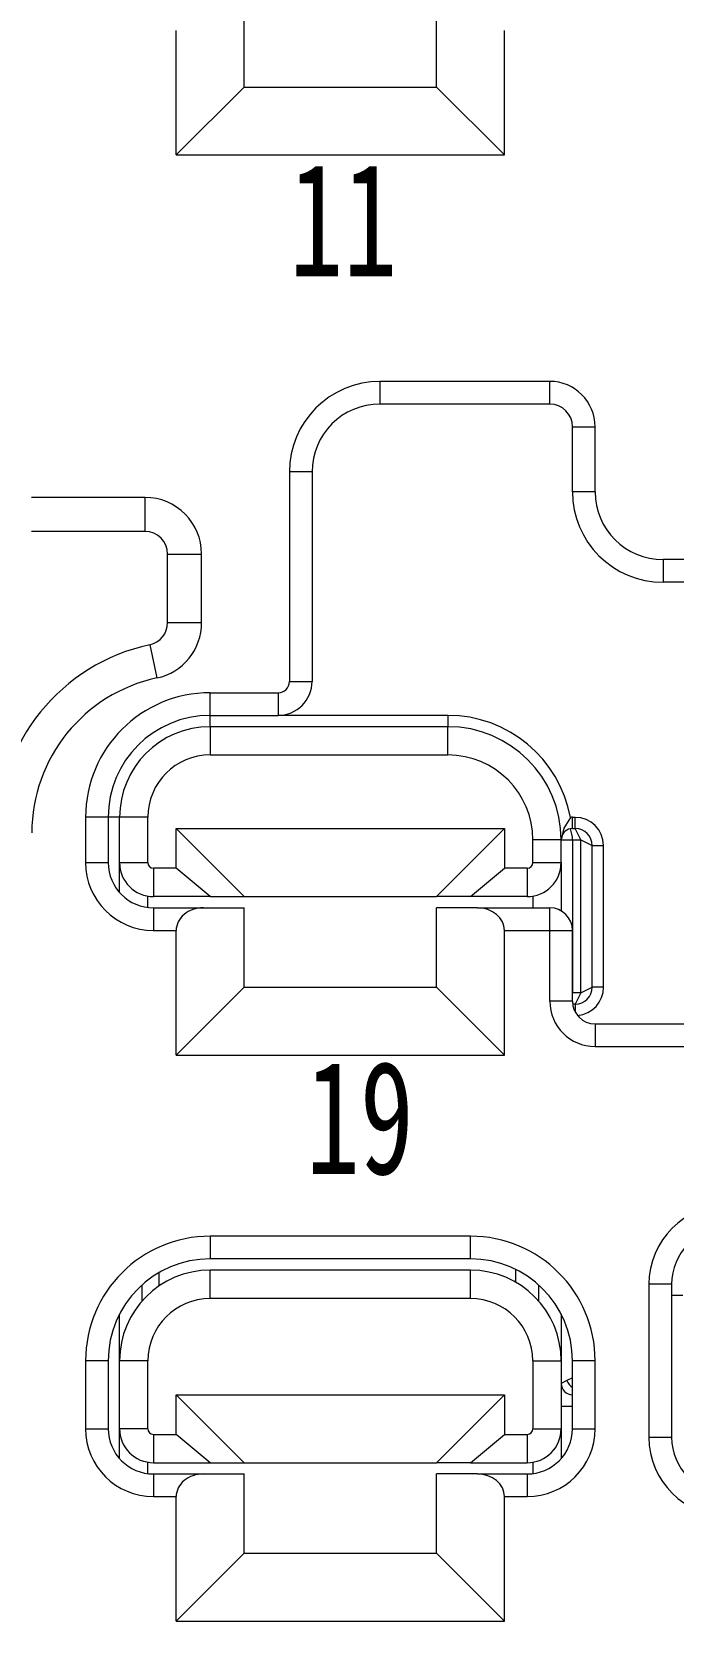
# Model space of a CAD drawing. Header units: inches. Extents: x 47316 to 59086, y 3141 to 11743.
# Drawn here: x 54134.03 to 54139.98, y 9691.72 to 9706.46 of the extents above; entities that cross this region are included whole.
import ezdxf

# ---------------------------------------------------------------- set-up
doc = ezdxf.new("R2010")
doc.units = ezdxf.units.IN
doc.header["$MEASUREMENT"] = 0
doc.layers.add('_BLACK_HOLE', color=7, linetype='Continuous')
doc.styles.add('MtX_SimSun', font='')
doc.styles.get('MtX_SimSun').set_extended_font_data('SimSun')

msp = doc.modelspace()

# ---------------------------------------------------------------- linework, layer by layer
at = {"color": 0, "lineweight": 15, "ltscale": 0.0175}
for p, q in [((54136, 9705.943), (54136, 9706.678)), ((54137.785, 9705.943), (54137.785, 9706.678)), ((54136, 9697.596), (54136, 9698.331)), ((54137.785, 9697.596), (54137.785, 9698.331)), ((54136, 9692.346), (54136, 9693.081)), ((54137.785, 9692.346), (54137.785, 9693.081))]:
    msp.add_line(p, q, dxfattribs=at)
at = {"color": 0, "lineweight": 15, "ltscale": 0.0275}
for p, q in [((54135.37, 9705.313), (54135.37, 9706.468)), ((54138.415, 9705.313), (54138.415, 9706.468)), ((54135.37, 9696.966), (54135.37, 9698.121)), ((54138.415, 9696.966), (54138.415, 9698.121)), ((54135.37, 9691.716), (54135.37, 9692.871)), ((54138.415, 9691.716), (54138.415, 9692.871))]:
    msp.add_line(p, q, dxfattribs=at)
at = {"color": 0, "lineweight": 15, "ltscale": 0.021213}
for p, q in [((54136, 9705.943), (54135.37, 9705.313)), ((54136, 9698.436), (54135.37, 9699.066)), ((54136, 9697.596), (54135.37, 9696.966)), ((54136, 9693.186), (54135.37, 9693.816)), ((54136, 9692.346), (54135.37, 9691.716))]:
    msp.add_line(p, q, dxfattribs=at)
at = {"color": 0, "lineweight": 15, "ltscale": 0.0425}
for p, q in [((54136, 9705.943), (54137.785, 9705.943)), ((54136, 9698.436), (54137.785, 9698.436)), ((54136, 9697.596), (54137.785, 9697.596)), ((54136, 9693.186), (54137.785, 9693.186)), ((54136, 9692.346), (54137.785, 9692.346))]:
    msp.add_line(p, q, dxfattribs=at)
at = {"color": 0, "lineweight": 15, "ltscale": 0.021214}
for p, q in [((54137.785, 9705.943), (54138.415, 9705.313)), ((54137.785, 9698.436), (54138.415, 9699.066)), ((54137.785, 9697.596), (54138.415, 9696.966)), ((54137.785, 9693.186), (54138.415, 9693.816)), ((54137.785, 9692.346), (54138.415, 9691.716))]:
    msp.add_line(p, q, dxfattribs=at)
at = {"color": 0, "lineweight": 15, "ltscale": 0.072501}
for p, q in [((54135.37, 9705.313), (54138.415, 9705.313)), ((54135.37, 9699.066), (54138.415, 9699.066)), ((54135.37, 9696.966), (54138.415, 9696.966)), ((54135.37, 9693.816), (54138.415, 9693.816)), ((54135.37, 9691.716), (54138.415, 9691.716))]:
    msp.add_line(p, q, dxfattribs=at)
at = {"color": 0, "lineweight": 15, "ltscale": 0.0375}
for p, q in [((54138.835, 9703.213), (54137.26, 9703.213)), ((54138.835, 9703.003), (54137.26, 9703.003))]:
    msp.add_line(p, q, dxfattribs=at)
at = {"color": 0, "lineweight": 15, "ltscale": 0.005}
for p, q in [((54137.26, 9703.213), (54137.26, 9703.003)), ((54138.835, 9703.003), (54138.835, 9703.213)), ((54139.045, 9702.793), (54139.255, 9702.793)), ((54136.63, 9702.373), (54136.42, 9702.373)), ((54139.255, 9702.19), (54139.045, 9702.19)), ((54139.885, 9701.56), (54139.885, 9701.35)), ((54136.42, 9700.431), (54136.63, 9700.431)), ((54135.685, 9700.116), (54135.685, 9700.326)), ((54136.315, 9700.326), (54136.315, 9700.116)), ((54134.74, 9699.171), (54134.53, 9699.171)), ((54138.677, 9698.751), (54138.677, 9698.961)), ((54138.94, 9698.751), (54138.94, 9698.961)), ((54134.53, 9698.751), (54134.74, 9698.751)), ((54135.37, 9698.698), (54135.16, 9698.698)), ((54135.16, 9698.331), (54135.16, 9698.121)), ((54138.835, 9698.121), (54138.835, 9698.331)), ((54135.16, 9698.121), (54135.37, 9698.121)), ((54138.835, 9698.121), (54139.045, 9698.121)), ((54139.045, 9697.465), (54138.835, 9697.465)), ((54139.255, 9697.255), (54139.255, 9697.045)), ((54135.685, 9695.286), (54135.685, 9695.076)), ((54138.1, 9695.076), (54138.1, 9695.286)), ((54139.964, 9694.84), (54139.754, 9694.84)), ((54134.74, 9694.131), (54134.53, 9694.131)), ((54139.255, 9694.131), (54139.045, 9694.131)), ((54134.53, 9693.501), (54134.74, 9693.501)), ((54139.045, 9693.501), (54139.255, 9693.501)), ((54135.16, 9693.448), (54135.37, 9693.448)), ((54139.754, 9693.422), (54139.964, 9693.422)), ((54135.16, 9693.081), (54135.16, 9692.871)), ((54138.625, 9693.081), (54138.625, 9692.871)), ((54135.16, 9692.871), (54135.37, 9692.871))]:
    msp.add_line(p, q, dxfattribs=at)
at = {"color": 0, "lineweight": 15, "ltscale": 0.014375}
for p, q in [((54139.045, 9702.19), (54139.045, 9702.793)), ((54139.255, 9702.19), (54139.255, 9702.793))]:
    msp.add_line(p, q, dxfattribs=at)
at = {"color": 0, "lineweight": 15, "ltscale": 0.046249}
for p, q in [((54136.42, 9702.373), (54136.42, 9700.431)), ((54136.63, 9702.373), (54136.63, 9700.431))]:
    msp.add_line(p, q, dxfattribs=at)
at = {"color": 0, "lineweight": 15, "ltscale": 0.025027}
for p, q in [((54135.081, 9702.137), (54134.03, 9702.137)), ((54135.081, 9701.822), (54134.03, 9701.822))]:
    msp.add_line(p, q, dxfattribs=at)
at = {"color": 0, "lineweight": 15, "ltscale": 0.0075}
for p, q in [((54135.081, 9701.822), (54135.081, 9702.137)), ((54135.291, 9701.612), (54135.606, 9701.612)), ((54135.291, 9700.976), (54135.606, 9700.976)), ((54135.125, 9700.771), (54135.192, 9700.463)), ((54135.685, 9698.436), (54136, 9698.436)), ((54138.1, 9698.436), (54137.785, 9698.436)), ((54135.685, 9693.186), (54136, 9693.186)), ((54138.1, 9693.186), (54137.785, 9693.186))]:
    msp.add_line(p, q, dxfattribs=at)
at = {"color": 0, "lineweight": 15, "ltscale": 0.015145}
for p, q in [((54135.291, 9700.976), (54135.291, 9701.612)), ((54135.606, 9700.976), (54135.606, 9701.612))]:
    msp.add_line(p, q, dxfattribs=at)
at = {"color": 0, "lineweight": 15, "ltscale": 0.11125}
for p, q in [((54144.557, 9701.56), (54139.885, 9701.56)), ((54144.557, 9701.35), (54139.885, 9701.35))]:
    msp.add_line(p, q, dxfattribs=at)
at = {"color": 0, "lineweight": 15, "ltscale": 0.015001}
for p, q in [((54135.685, 9700.326), (54136.315, 9700.326)), ((54135.685, 9700.116), (54136.315, 9700.116))]:
    msp.add_line(p, q, dxfattribs=at)
at = {"color": 0, "lineweight": 15, "ltscale": 0.0025}
for p, q in [((54135.685, 9700.011), (54135.685, 9700.116)), ((54137.89, 9700.116), (54137.89, 9700.011)), ((54139.045, 9699.066), (54139.045, 9699.171)), ((54139.071, 9699.066), (54139.071, 9699.171))]:
    msp.add_line(p, q, dxfattribs=at)
at = {"color": 0, "lineweight": 15, "ltscale": 0.052501}
for p, q in [((54137.89, 9700.011), (54135.685, 9700.011)), ((54137.89, 9699.748), (54135.685, 9699.748))]:
    msp.add_line(p, q, dxfattribs=at)
at = {"color": 0, "lineweight": 15, "ltscale": 0.00625}
for p, q in [((54135.685, 9700.011), (54135.685, 9699.748)), ((54137.89, 9699.748), (54137.89, 9700.011)), ((54135.107, 9699.171), (54134.845, 9699.171)), ((54138.94, 9698.961), (54138.677, 9698.961)), ((54134.845, 9698.751), (54135.107, 9698.751)), ((54135.16, 9698.698), (54135.16, 9698.436)), ((54138.625, 9698.698), (54138.625, 9698.436)), ((54138.677, 9698.751), (54138.94, 9698.751)), ((54135.685, 9694.708), (54135.685, 9694.971)), ((54138.1, 9694.708), (54138.1, 9694.971)), ((54135.107, 9694.131), (54134.845, 9694.131)), ((54138.677, 9694.131), (54138.94, 9694.131)), ((54135.107, 9693.501), (54134.845, 9693.501)), ((54138.677, 9693.501), (54138.94, 9693.501)), ((54135.16, 9693.448), (54135.16, 9693.186)), ((54138.625, 9693.448), (54138.625, 9693.186))]:
    msp.add_line(p, q, dxfattribs=at)
at = {"color": 0, "lineweight": 15, "ltscale": 0.037445}
msp.add_line((54137.89, 9700.116), (54136.317, 9700.116), dxfattribs=at)
at = {"color": 0, "lineweight": 15, "ltscale": 0.01}
for p, q in [((54134.53, 9699.171), (54134.53, 9698.751)), ((54134.74, 9699.171), (54134.74, 9698.751)), ((54134.845, 9698.751), (54134.845, 9699.171)), ((54135.107, 9698.751), (54135.107, 9699.171))]:
    msp.add_line(p, q, dxfattribs=at)
at = {"color": 0, "lineweight": 15, "ltscale": 0.002499}
for p, q in [((54134.845, 9699.171), (54134.74, 9699.171)), ((54138.94, 9698.961), (54139.045, 9698.961)), ((54138.94, 9693.711), (54139.045, 9693.711))]:
    msp.add_line(p, q, dxfattribs=at)
at = {"color": 0, "lineweight": 15, "ltscale": 0.010063}
msp.add_line((54134.74, 9699.171), (54134.74, 9698.748), dxfattribs=at)
at = {"color": 0, "lineweight": 15}
for p, q in [((54139.026, 9699.17), (54138.966, 9699.071)), ((54138.966, 9699.071), (54138.94, 9698.961))]:
    msp.add_line(p, q, dxfattribs=at)
at = {"color": 0, "lineweight": 15, "ltscale": 0.00062561}
for p, q in [((54139.045, 9699.171), (54139.071, 9699.171)), ((54139.045, 9699.066), (54139.071, 9699.066)), ((54139.071, 9697.438), (54139.045, 9697.438))]:
    msp.add_line(p, q, dxfattribs=at)
at = {"color": 0, "lineweight": 15, "ltscale": 0.00875}
for p, q in [((54135.37, 9698.698), (54135.37, 9699.066)), ((54138.415, 9699.066), (54138.415, 9698.698)), ((54135.37, 9693.448), (54135.37, 9693.816)), ((54138.415, 9693.816), (54138.415, 9693.448))]:
    msp.add_line(p, q, dxfattribs=at)
at = {"color": 0, "lineweight": 15, "ltscale": 0.0004458}
msp.add_line((54139.045, 9699.066), (54139.026, 9699.064), dxfattribs=at)
at = {"color": 0, "lineweight": 15, "ltscale": 0.001875}
for p, q in [((54139.045, 9698.961), (54139.124, 9698.961)), ((54139.124, 9697.543), (54139.045, 9697.543))]:
    msp.add_line(p, q, dxfattribs=at)
at = {"color": 0, "lineweight": 15, "ltscale": 0.033749}
for p, q in [((54139.045, 9698.961), (54139.045, 9697.543)), ((54139.124, 9697.543), (54139.124, 9698.961))]:
    msp.add_line(p, q, dxfattribs=at)
at = {"color": 0, "lineweight": 15, "ltscale": 0.002795}
for p, q in [((54139.124, 9698.961), (54139.071, 9699.066)), ((54139.124, 9697.543), (54139.071, 9697.438))]:
    msp.add_line(p, q, dxfattribs=at)
at = {"color": 0, "lineweight": 15, "ltscale": 0.002794}
for p, q in [((54139.124, 9698.961), (54139.229, 9698.908)), ((54139.124, 9697.543), (54139.229, 9697.596))]:
    msp.add_line(p, q, dxfattribs=at)
at = {"color": 0, "lineweight": 15, "ltscale": 0.03125}
for p, q in [((54139.229, 9697.596), (54139.229, 9698.908)), ((54139.334, 9697.596), (54139.334, 9698.908))]:
    msp.add_line(p, q, dxfattribs=at)
at = {"color": 0, "lineweight": 15, "ltscale": 0.002501}
for p, q in [((54139.229, 9698.908), (54139.334, 9698.908)), ((54139.334, 9697.596), (54139.229, 9697.596))]:
    msp.add_line(p, q, dxfattribs=at)
at = {"color": 0, "lineweight": 15, "ltscale": 0.006615}
for p, q in [((54134.845, 9698.473), (54134.845, 9698.751)), ((54134.845, 9693.223), (54134.845, 9693.501)), ((54138.94, 9693.501), (54138.94, 9693.223))]:
    msp.add_line(p, q, dxfattribs=at)
at = {"color": 0, "lineweight": 15, "ltscale": 0.009763}
for p, q in [((54135.685, 9698.436), (54135.37, 9698.698)), ((54135.685, 9693.186), (54135.37, 9693.448))]:
    msp.add_line(p, q, dxfattribs=at)
at = {"color": 0, "lineweight": 15, "ltscale": 0.009764}
for p, q in [((54138.1, 9698.436), (54138.415, 9698.698)), ((54138.1, 9693.186), (54138.415, 9693.448))]:
    msp.add_line(p, q, dxfattribs=at)
at = {"color": 0, "lineweight": 15, "ltscale": 0.004999}
for p, q in [((54138.625, 9698.698), (54138.415, 9698.698)), ((54138.415, 9693.448), (54138.625, 9693.448)), ((54138.415, 9692.871), (54138.625, 9692.871))]:
    msp.add_line(p, q, dxfattribs=at)
at = {"color": 0, "lineweight": 15, "ltscale": 0.01067}
msp.add_line((54138.94, 9698.751), (54138.94, 9698.303), dxfattribs=at)
at = {"color": 0, "lineweight": 15, "ltscale": 0.002527}
for p, q in [((54135.107, 9698.334), (54135.107, 9698.44)), ((54135.107, 9693.084), (54135.107, 9693.19)), ((54138.677, 9693.19), (54138.677, 9693.084))]:
    msp.add_line(p, q, dxfattribs=at)
at = {"color": 0, "lineweight": 15, "ltscale": 0.0125}
for p, q in [((54135.685, 9698.436), (54135.16, 9698.436)), ((54138.625, 9698.436), (54138.1, 9698.436)), ((54135.16, 9693.186), (54135.685, 9693.186)), ((54138.1, 9693.186), (54138.625, 9693.186))]:
    msp.add_line(p, q, dxfattribs=at)
at = {"color": 0, "lineweight": 15, "ltscale": 0.002605}
msp.add_line((54138.677, 9698.44), (54138.677, 9698.331), dxfattribs=at)
at = {"color": 0, "lineweight": 15, "ltscale": 0.011}
for p, q in [((54135.16, 9698.331), (54135.622, 9698.331)), ((54135.16, 9693.081), (54135.622, 9693.081)), ((54138.163, 9693.081), (54138.625, 9693.081))]:
    msp.add_line(p, q, dxfattribs=at)
at = {"color": 0, "lineweight": 15, "ltscale": 0.009}
for p, q in [((54135.622, 9698.331), (54136, 9698.331)), ((54138.163, 9698.331), (54137.785, 9698.331)), ((54135.622, 9693.081), (54136, 9693.081)), ((54138.163, 9693.081), (54137.785, 9693.081))]:
    msp.add_line(p, q, dxfattribs=at)
at = {"color": 0, "lineweight": 15, "ltscale": 0.016}
msp.add_line((54138.163, 9698.331), (54138.835, 9698.331), dxfattribs=at)
at = {"color": 0, "lineweight": 15, "ltscale": 0.009999}
msp.add_line((54138.415, 9698.121), (54138.835, 9698.121), dxfattribs=at)
at = {"color": 0, "lineweight": 15, "ltscale": 0.015625}
for p, q in [((54138.835, 9697.465), (54138.835, 9698.121)), ((54139.045, 9697.465), (54139.045, 9698.121))]:
    msp.add_line(p, q, dxfattribs=at)
at = {"color": 0, "lineweight": 15, "ltscale": 0.001902}
msp.add_line((54139.045, 9697.463), (54139.045, 9697.543), dxfattribs=at)
at = {"color": 0, "lineweight": 15, "ltscale": 0.001793}
msp.add_line((54139.071, 9697.438), (54139.071, 9697.363), dxfattribs=at)
at = {"color": 0, "lineweight": 15, "ltscale": 0.075}
for p, q in [((54139.255, 9697.255), (54142.405, 9697.255)), ((54139.255, 9697.045), (54142.405, 9697.045))]:
    msp.add_line(p, q, dxfattribs=at)
at = {"color": 0, "lineweight": 15, "ltscale": 0.0575}
for p, q in [((54138.1, 9695.286), (54135.685, 9695.286)), ((54138.1, 9695.076), (54135.685, 9695.076)), ((54138.1, 9694.971), (54135.685, 9694.971)), ((54138.1, 9694.708), (54135.685, 9694.708))]:
    msp.add_line(p, q, dxfattribs=at)
at = {"color": 0, "lineweight": 15, "ltscale": 0.002834}
msp.add_line((54138.519, 9694.859), (54138.519, 9694.978), dxfattribs=at)
at = {"color": 0, "lineweight": 15, "ltscale": 0.003542}
for p, q in [((54135.055, 9694.686), (54135.055, 9694.835)), ((54138.73, 9694.835), (54138.73, 9694.686))]:
    msp.add_line(p, q, dxfattribs=at)
at = {"color": 0, "lineweight": 15, "ltscale": 0.002962}
msp.add_line((54135.208, 9694.946), (54135.208, 9694.822), dxfattribs=at)
at = {"color": 0, "lineweight": 15, "ltscale": 0.03375}
for p, q in [((54139.754, 9694.84), (54139.754, 9693.422)), ((54139.964, 9694.84), (54139.964, 9693.422))]:
    msp.add_line(p, q, dxfattribs=at)
at = {"color": 0, "lineweight": 15, "ltscale": 0.002489}
msp.add_line((54140.069, 9694.735), (54139.964, 9694.735), dxfattribs=at)
at = {"color": 0, "lineweight": 15, "ltscale": 0.010307}
for p, q in [((54134.845, 9694.131), (54134.845, 9694.564)), ((54138.94, 9694.564), (54138.94, 9694.131))]:
    msp.add_line(p, q, dxfattribs=at)
at = {"color": 0, "lineweight": 15, "ltscale": 0.015}
for p, q in [((54134.53, 9694.131), (54134.53, 9693.501)), ((54134.74, 9694.131), (54134.74, 9693.501)), ((54134.845, 9693.501), (54134.845, 9694.131)), ((54135.107, 9693.501), (54135.107, 9694.131)), ((54138.677, 9694.131), (54138.677, 9693.501)), ((54138.94, 9694.131), (54138.94, 9693.501)), ((54139.045, 9693.501), (54139.045, 9694.131)), ((54139.255, 9693.501), (54139.255, 9694.131))]:
    msp.add_line(p, q, dxfattribs=at)
at = {"color": 0, "lineweight": 15, "ltscale": 0.001397}
msp.add_line((54138.992, 9693.947), (54138.94, 9693.921), dxfattribs=at)
at = {"color": 0, "lineweight": 15, "ltscale": 0.001372}
msp.add_line((54139.044, 9693.972), (54138.992, 9693.947), dxfattribs=at)
at = {"color": 0, "lineweight": 15}
for centre, radius, start, end in [((54137.26, 9702.373), 0.84, 90, 180), ((54138.835, 9702.793), 0.42, 0, 90), ((54137.26, 9702.373), 0.63, 90, 180), ((54138.835, 9702.793), 0.21, 0, 90), ((54139.885, 9702.19), 0.84, 180, 270), ((54139.885, 9702.19), 0.63, 180, 270), ((54135.081, 9701.612), 0.525, 0, 90), ((54135.081, 9701.612), 0.21, 0, 90), ((54135.081, 9700.976), 0.21, 282.1532, 0), ((54135.081, 9700.976), 0.525, 282.1532, 360), ((54135.501, 9699.026), 1.785, 102.1532, 180), ((54135.501, 9699.026), 1.47, 102.1532, 180), ((54136.315, 9700.431), 0.105, 270, 360), ((54136.315, 9700.431), 0.315, 270, 0), ((54135.685, 9699.171), 1.155, 90, 180), ((54135.685, 9699.171), 0.945, 90, 180), ((54135.685, 9699.171), 0.84, 90, 180), ((54137.89, 9698.961), 1.155, 10.4318, 90), ((54137.89, 9698.961), 1.05, 0, 90), ((54135.685, 9699.171), 0.578, 90, 180), ((54137.89, 9698.961), 0.788, 0, 90), ((54139.045, 9698.961), 0.21, 90, 95.2159), ((54139.071, 9698.908), 0.262, 0, 90), ((54139.045, 9698.961), 0.105, 100.2254, 180), ((54138.746, 9698.96), 0.299, 0.1305, 20.3685), ((54139.071, 9698.908), 0.158, 0.0012, 89.9997), ((54135.16, 9698.751), 0.63, 180, 270), ((54135.16, 9698.751), 0.42, 180, 270), ((54135.16, 9698.751), 0.315, 180, 270), ((54135.16, 9698.751), 0.0525, 180, 270), ((54138.625, 9698.751), 0.0525, 270, 360), ((54138.625, 9698.751), 0.315, 270, 360), ((54138.835, 9698.121), 0.21, 0, 90), ((54139.071, 9697.596), 0.158, 270.0012, 359.9997), ((54139.071, 9697.596), 0.263, 274.2034, 0), ((54139.255, 9697.465), 0.42, 180, 270), ((54139.255, 9697.465), 0.21, 180, 270), ((54140.489, 9694.84), 0.735, 90, 180), ((54135.685, 9694.131), 1.155, 90, 180), ((54138.1, 9694.131), 1.155, 0, 90), ((54140.489, 9694.84), 0.525, 90, 180), ((54135.685, 9694.131), 0.945, 90, 180), ((54135.685, 9694.131), 0.84, 90, 180), ((54138.1, 9694.131), 0.945, 0, 90), ((54138.1, 9694.131), 0.84, 0, 90), ((54135.685, 9694.131), 0.577, 90, 180), ((54138.1, 9694.131), 0.577, 360, 90), ((54139.138, 9694.014), 0.16, 204.7097, 234.5114), ((54139.045, 9693.921), 0.105, 180, 270), ((54135.16, 9693.501), 0.63, 180, 270), ((54135.16, 9693.501), 0.42, 180, 270), ((54135.16, 9693.501), 0.315, 180, 270), ((54135.16, 9693.501), 0.0525, 180, 270), ((54138.625, 9693.501), 0.0525, 270, 360), ((54138.625, 9693.501), 0.315, 270, 0), ((54138.625, 9693.501), 0.63, 270, 0), ((54138.625, 9693.501), 0.42, 270, 0), ((54140.489, 9693.422), 0.735, 180, 270), ((54140.489, 9693.422), 0.525, 180, 270)]:
    msp.add_arc(centre, radius, start, end, dxfattribs=at)
for centre, start_param, end_param in [((54135.622, 9698.121), 1.570796, 3.141593), ((54138.163, 9698.121), 0, 1.570796), ((54135.622, 9692.871), 1.570796, 3.141593), ((54138.163, 9692.871), 0, 1.570796)]:
    msp.add_ellipse(centre, major_axis=(0.252, 0), ratio=0.833333, start_param=start_param, end_param=end_param, dxfattribs=at)

# ---------------------------------------------------------------- texts
at = {"layer": '_BLACK_HOLE', "color": 0, "lineweight": 15, "style": 'MtX_SimSun', "width": 0.7}
for s, p in [('11', (54136.419, 9704.187)), ('19', (54136.573, 9695.862))]:
    msp.add_text(s, height=1.05, dxfattribs=at).set_placement(p)

doc.saveas('drawing.dxf')
